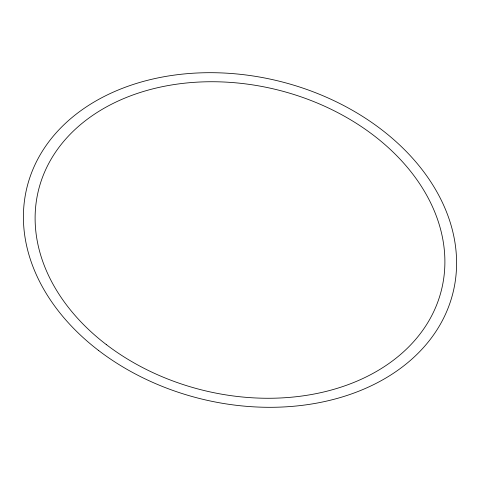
<?xml version="1.0" encoding="UTF-8"?>
<svg xmlns="http://www.w3.org/2000/svg" width="480" height="480" viewBox="0 0 480 480"><rect width="100%" height="100%" fill="white"/><g stroke="black" fill="none" stroke-linecap="round" stroke-linejoin="round"><path stroke-width="0.72" d="M98.61 350.502A219.426 163.578 13.9 0 0 452.79 293.544A219.426 163.578 13.9 0 0 168.6 75.954A219.426 163.578 13.9 0 0 98.61 350.502M106.248 344.532A207.57 154.74 13.9 0 0 441.294 290.652A207.57 154.74 13.9 0 0 172.458 84.822A207.57 154.74 13.9 0 0 106.248 344.532"/></g></svg>
